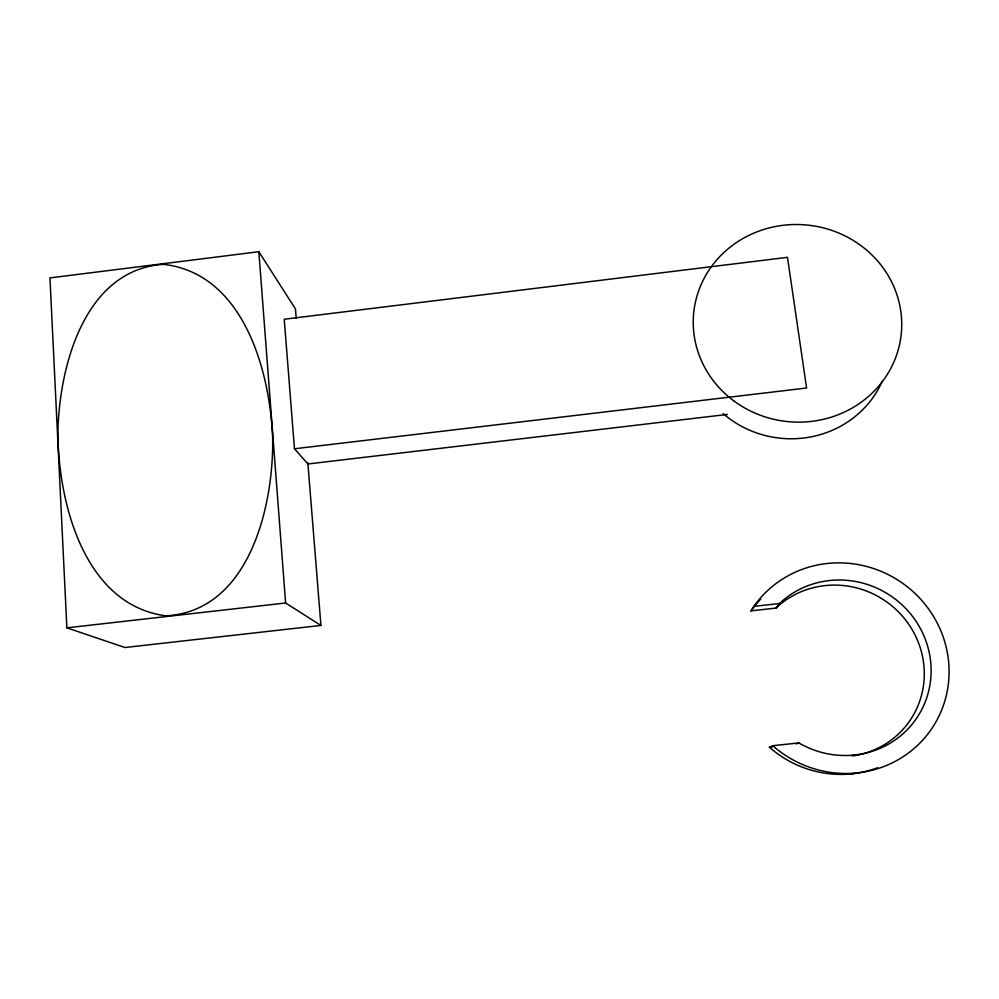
<?xml version="1.0" encoding="UTF-8"?>
<svg xmlns="http://www.w3.org/2000/svg" width="999" height="999" viewBox="0 0 999 999"><rect width="100%" height="100%" fill="white"/><g stroke="black" fill="none" stroke-linecap="round" stroke-linejoin="round"><path stroke-width="1.5" d="M853.346 755.843A87.937 84.89 34.4 0 0 914.31 633.541A87.937 84.89 34.4 0 0 776.023 608.079L750.998 610.864L753.908 606.368A107.904 104.108 34.1 0 1 905.469 585.364A107.904 104.108 34.1 0 1 925.936 736.388A107.904 104.108 34.1 0 1 772.789 745.716L769.417 747.227A105.532 101.873 34.4 0 0 877.547 767.756M776.023 608.079L779.482 603.508A89.922 86.751 34.1 0 1 899.162 602.285A89.922 86.751 34.1 0 1 915.484 719.854A89.922 86.751 34.1 0 1 798.838 742.919L772.789 745.716M796.203 743.98L798.838 742.919M851.685 755.768L854.632 755.019M851.972 773.825L857.229 772.889M296.204 318.269L295.454 308.953L258.841 251.711L49.95 277.897L66.871 627.834L124.95 647.514L320.929 625.436L307.817 462.549M294.468 448.776L806.593 388.012L787.474 257.33L284.24 319.23L294.468 448.776L307.929 463.973L727.472 414.423M66.871 627.834L285.614 602.996L320.929 625.436M753.908 606.368L779.482 603.508M769.417 747.227L772.414 746.915M258.841 251.711L285.614 602.996M882.105 381.518A99.912 94.855 6.4 0 1 723.139 413.611M750.998 610.864A105.532 101.873 34.4 0 1 760.714 599.063M272.69 439.21C273.489 507.055 249.001 611.201 165.971 615.834C84.153 605.057 58.392 502.709 57.892 433.166C58.929 367.595 84.116 269.58 163.461 264.348C243.619 273.376 270.267 371.228 272.69 439.21M734.153 401.136A104.308 98.751 6 0 0 900.861 337.187A104.308 98.751 6 0 0 757.429 231.668A104.308 98.751 6 0 0 734.153 401.136"/></g></svg>
